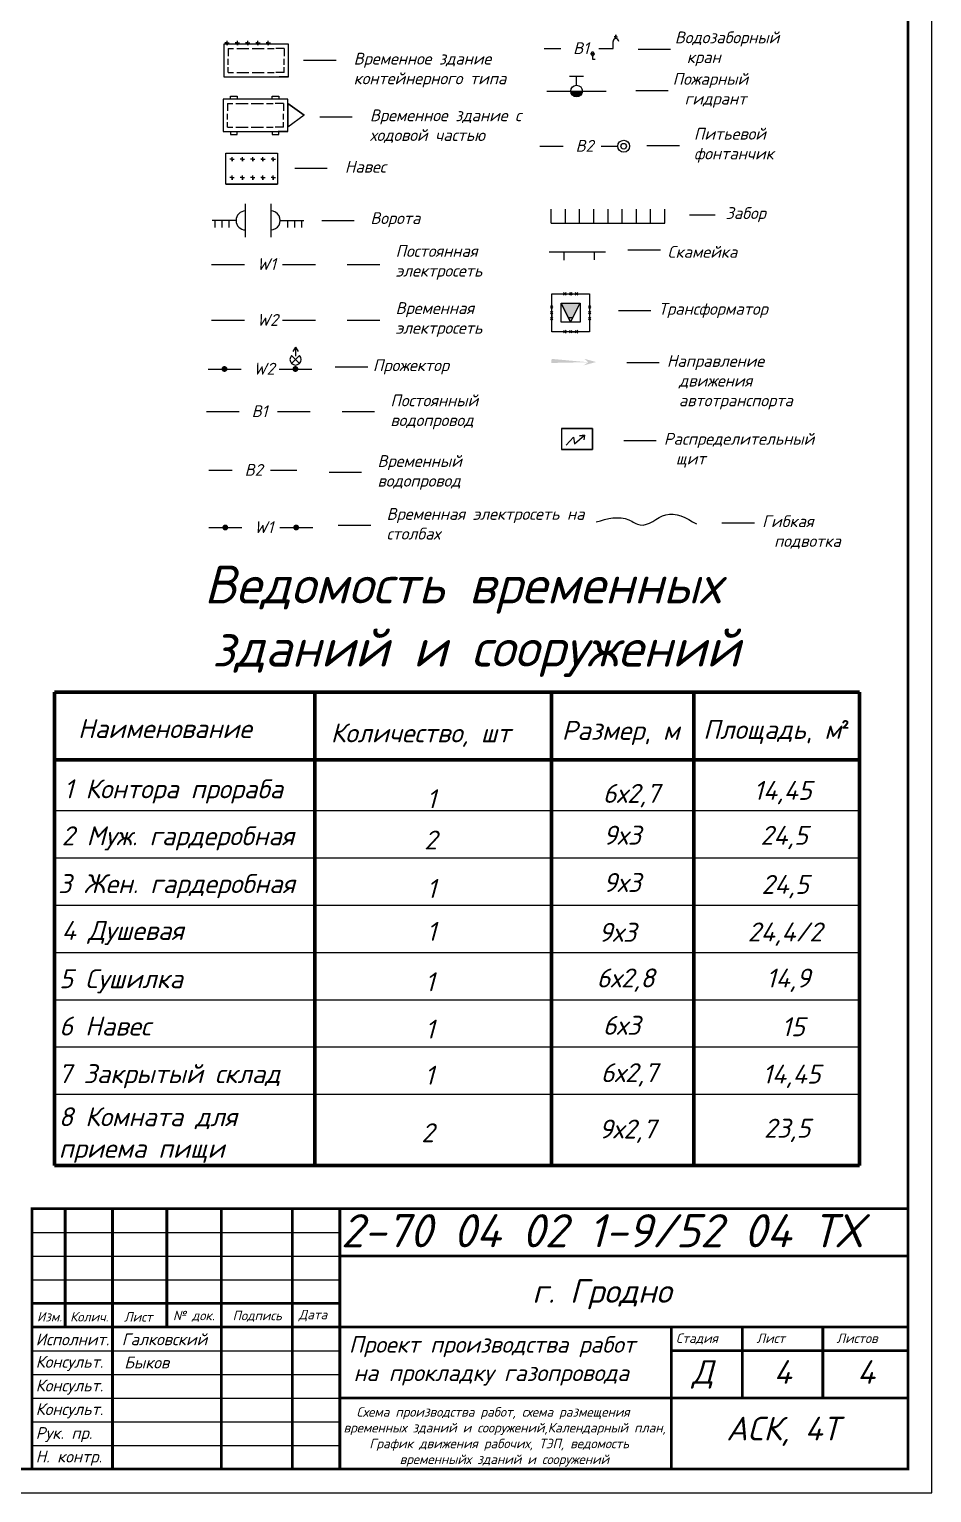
# Model space of a CAD drawing. Header units: millimetres. Extents: x 27137 to 30937, y -4667 to -569.
# Drawn here: x 28781.1 to 28971.7, y -1162.7 to -853.6 of the extents above; entities that cross this region are included whole.
import ezdxf

# ---------------------------------------------------------------- set-up
doc = ezdxf.new("R2010")
doc.units = ezdxf.units.MM
doc.header["$LTSCALE"] = 0.4
doc.linetypes.add('ACAD_ISO02W100', pattern=[15, 12, -3])
doc.layers.add('Слой1', color=3, linetype='Continuous')
doc.styles.add('is', font='isocpeui.ttf', dxfattribs={"height": 3.5})
doc.styles.add('Isocpeur', font='isocpeui.ttf', dxfattribs={"height": 2.5})
doc.styles.get("Standard").update_dxf_attribs({"font": 'isocpeui.ttf', "height": 2.5})
doc.styles.add('группа', font='isocpeui.ttf')

msp = doc.modelspace()

# ---------------------------------------------------------------- hatches: boundary and pattern name
at = {"lineweight": 15}
msp.add_hatch(color=256, dxfattribs=at).paths.add_polyline_path([(28895.459, -866.6189), (28896.6961, -866.6189), (28897.9333, -866.6189, -1)])
h = msp.add_hatch(dxfattribs=at)
h.set_pattern_fill('ANGLE', color=256)
h.set_pattern_definition([(0, (25156.342, -2395.249), (0, 6.985), [5.08, -1.905]), (90, (25156.342, -2395.249), (-6.985, 4e-16), [5.08, -1.905])])
h.paths.add_polyline_path([(28895.454, -911.4394), (28893.454, -911.4394), (28895.454, -915.4394), (28895.454, -913.4394)])
h.paths.add_polyline_path([(28897.454, -911.4394), (28895.454, -911.4394), (28895.454, -913.4394), (28895.454, -915.4394)])
h = msp.add_hatch(color=256, dxfattribs=at)
h.dxf.hatch_style = 1
h.paths.add_polyline_path([(28895.454, -911.4394), (28893.454, -911.4394), (28895.454, -915.4394), (28895.454, -913.4394)])
h.paths.add_polyline_path([(28897.454, -911.4394), (28895.454, -911.4394), (28895.454, -913.4394), (28895.454, -915.4394)])
h = msp.add_hatch(color=256, dxfattribs=at)
h.dxf.hatch_style = 1
h.paths.add_polyline_path([(28891.4273, -923.181), (28891.3581, -924.0452), (28897.793, -923.9073, -1.41943739), (28897.7988, -923.8902, -0.70450448), (28897.793, -923.9073), (28899.1595, -923.8947)])
h.paths.add_polyline_path([(28893.6426, -923.9107, -1), (28893.6307, -923.9257, -1)], flags=16)
h.paths.add_polyline_path([(28894.4691, -923.7709, -1), (28894.4573, -923.786, -1)], flags=16)
h.paths.add_polyline_path([(28896.0347, -923.8254, -1), (28896.0228, -923.8404, -1)], flags=16)
h.paths.add_polyline_path([(28898.3487, -923.1651), (28899.1765, -923.9015), (28898.1271, -924.5731), (28900.8372, -923.8467)])
h.paths.add_polyline_path([(28899.5037, -924.1164, -1), (28899.5156, -924.1013, -1)], flags=16)
h.paths.add_polyline_path([(28898.6844, -923.4167, -1), (28898.6962, -923.4018, -1)], flags=16)
h = msp.add_hatch(color=256, dxfattribs=at)
h.dxf.hatch_style = 1
h.paths.add_polyline_path([(28821.7234, -925.3172), (28822.3484, -925.3172), (28822.9734, -925.3172, -1)])
h.paths.add_polyline_path([(28822.3484, -924.6922, -0.41421356), (28822.9734, -925.3172), (28822.3484, -925.3172)])
h = msp.add_hatch(color=256, dxfattribs=at)
h.dxf.hatch_style = 1
h.paths.add_polyline_path([(28822.3484, -924.6922), (28822.3484, -925.3172), (28821.7234, -925.3172, -0.41421356)])
h = msp.add_hatch(color=256, dxfattribs=at)
h.dxf.hatch_style = 1
h.paths.add_polyline_path([(28836.7028, -925.3172), (28837.3278, -925.3172), (28837.9528, -925.3172, -1)])
h.paths.add_polyline_path([(28837.3278, -924.6922, -0.41421356), (28837.9528, -925.3172), (28837.3278, -925.3172)])
h = msp.add_hatch(color=256, dxfattribs=at)
h.dxf.hatch_style = 1
h.paths.add_polyline_path([(28837.3278, -924.6922), (28837.3278, -925.3172), (28836.7028, -925.3172, -0.41421356)])
h = msp.add_hatch(color=256, dxfattribs=at)
h.dxf.hatch_style = 1
h.paths.add_polyline_path([(28821.8969, -958.7966), (28822.5219, -958.7966), (28823.1469, -958.7966, -1)])
h.paths.add_polyline_path([(28822.5219, -958.1716, -0.41421356), (28823.1469, -958.7966), (28822.5219, -958.7966)])
h = msp.add_hatch(color=256, dxfattribs=at)
h.dxf.hatch_style = 1
h.paths.add_polyline_path([(28822.5219, -958.1716), (28822.5219, -958.7966), (28821.8969, -958.7966, -0.41421356)])
h = msp.add_hatch(color=256, dxfattribs=at)
h.dxf.hatch_style = 1
h.paths.add_polyline_path([(28836.8763, -958.7966), (28837.5013, -958.7966), (28838.1263, -958.7966, -1)])
h.paths.add_polyline_path([(28837.5013, -958.1716, -0.41421356), (28838.1263, -958.7966), (28837.5013, -958.7966)])
h = msp.add_hatch(color=256, dxfattribs=at)
h.dxf.hatch_style = 1
h.paths.add_polyline_path([(28837.5013, -958.1716), (28837.5013, -958.7966), (28836.8763, -958.7966, -0.41421356)])

# ---------------------------------------------------------------- linework, layer by layer
for p, q in [((28822.8893, -856.4538), (28822.8893, -856.0177)), ((28825.0698, -856.4538), (28825.0698, -856.0177)), ((28827.2503, -856.4538), (28827.2503, -856.0177)), ((28829.4308, -856.4538), (28829.4308, -856.0177)), ((28831.6114, -856.4538), (28831.6114, -856.0177)), ((28835.8895, -856.7376), (28822.2202, -856.7376)), ((28822.2202, -856.7376), (28822.2202, -863.5723)), ((28822.8893, -856.4538), (28822.4531, -856.4538)), ((28822.8893, -856.4538), (28822.6874, -856.4538)), ((28822.8893, -856.4538), (28822.8893, -856.4538)), ((28822.8893, -856.4538), (28822.8893, -856.8899)), ((28822.8893, -856.8899), (28822.8893, -856.4538)), ((28822.8893, -856.4538), (28823.3254, -856.4538)), ((28825.0698, -856.4538), (28824.6337, -856.4538)), ((28825.0698, -856.4538), (28825.0698, -856.3185)), ((28825.0698, -856.4538), (28825.0698, -856.4538)), ((28825.0698, -856.4538), (28825.0698, -856.8899)), ((28825.0698, -856.8899), (28825.0698, -856.4538)), ((28825.0698, -856.4538), (28825.5059, -856.4538)), ((28827.2503, -856.4538), (28826.8142, -856.4538)), ((28827.2503, -856.4538), (28827.0485, -856.4538)), ((28827.2503, -856.4538), (28827.2503, -856.8899)), ((28827.2503, -856.8899), (28827.2503, -856.4538)), ((28827.2503, -856.4538), (28827.6864, -856.4538)), ((28829.4308, -856.4538), (28828.9947, -856.4538)), ((28829.4308, -856.4538), (28829.4308, -856.3185)), ((28829.4308, -856.4538), (28829.4308, -856.8899)), ((28829.4308, -856.8899), (28829.4308, -856.4538)), ((28829.4308, -856.4538), (28829.867, -856.4538)), ((28831.6114, -856.4538), (28831.1753, -856.4538)), ((28831.6114, -856.4538), (28831.6114, -856.8899)), ((28831.6114, -856.8899), (28831.6114, -856.4538)), ((28831.6114, -856.4538), (28832.0475, -856.4538)), ((28835.8895, -863.5723), (28835.8895, -856.7376)), ((28889.8899, -857.6395), (28893.3612, -857.6395)), ((28901.3978, -857.6395), (28904.3978, -857.6395)), ((28904.3174, -857.6395), (28904.3174, -857.6395)), ((28904.3978, -857.6395), (28904.3978, -857.6395)), ((28909.6883, -857.7439), (28916.5398, -857.7439)), ((28839.0538, -860.0856), (28845.9053, -860.0856)), ((28822.2202, -863.5723), (28835.8895, -863.5723)), ((28835.8895, -863.5723), (28833.8707, -863.5723)), ((28896.7017, -863.5499), (28895.244, -863.5499)), ((28896.7017, -865.3811), (28896.7017, -863.5499)), ((28898.1595, -863.5499), (28896.7017, -863.5499)), ((28835.7162, -868.3149), (28822.0469, -868.3149)), ((28822.0469, -868.3149), (28822.0469, -875.1496)), ((28835.7162, -875.1496), (28835.7162, -868.3149)), ((28890.4167, -866.6189), (28902.9755, -866.6189)), ((28909.2267, -866.5044), (28916.0782, -866.5044)), ((28842.4882, -872.0594), (28849.3398, -872.0594)), ((28822.0469, -875.1496), (28835.7162, -875.1496)), ((28835.7162, -875.1496), (28833.6975, -875.1496)), ((28822.6371, -886.2427), (28822.6371, -879.7011)), ((28822.6371, -879.7011), (28833.5397, -879.7011)), ((28822.6371, -879.7011), (28825.9555, -879.7011)), ((28823.9454, -881.0094), (28823.9454, -880.5733)), ((28826.1259, -881.0094), (28826.1259, -880.5733)), ((28826.1259, -881.0094), (28826.1259, -880.8741)), ((28828.3065, -881.0094), (28828.3065, -880.5733)), ((28830.487, -881.0094), (28830.487, -880.5733)), ((28830.487, -881.0094), (28830.487, -880.8741)), ((28832.6675, -881.0094), (28832.6675, -880.5733)), ((28833.5397, -879.7011), (28833.5397, -886.2427)), ((28888.9461, -878.2593), (28893.8791, -878.2593)), ((28901.9157, -878.2593), (28905.3871, -878.2593)), ((28911.5626, -878.1081), (28918.4141, -878.1081)), ((28823.9454, -881.0094), (28823.5093, -881.0094)), ((28823.9454, -881.0094), (28823.7436, -881.0094)), ((28823.9454, -881.0094), (28823.9454, -881.0094)), ((28823.9454, -881.0094), (28823.9454, -881.4455)), ((28823.9454, -881.4455), (28823.9454, -881.0094)), ((28823.9454, -881.0094), (28824.3815, -881.0094)), ((28826.1259, -881.0094), (28825.6898, -881.0094)), ((28826.1259, -881.0094), (28826.1259, -881.0094)), ((28826.1259, -881.0094), (28826.1259, -881.4455)), ((28826.1259, -881.4455), (28826.1259, -881.0094)), ((28826.1259, -881.0094), (28826.562, -881.0094)), ((28828.3065, -881.0094), (28827.8704, -881.0094)), ((28828.3065, -881.0094), (28828.1046, -881.0094)), ((28828.3065, -881.0094), (28828.3065, -881.4455)), ((28828.3065, -881.4455), (28828.3065, -881.0094)), ((28828.3065, -881.0094), (28828.7426, -881.0094)), ((28830.487, -881.0094), (28830.0509, -881.0094)), ((28830.0818, -881.0094), (28830.5179, -881.0094)), ((28830.0818, -881.0094), (28830.5179, -881.0094)), ((28830.0818, -881.0094), (28830.5179, -881.0094)), ((28830.487, -881.0094), (28830.487, -881.4455)), ((28830.487, -881.4455), (28830.487, -881.0094)), ((28830.487, -881.0094), (28830.9231, -881.0094)), ((28832.6675, -881.0094), (28832.2314, -881.0094)), ((28832.6675, -881.0094), (28832.4657, -881.0094)), ((28832.6675, -881.0094), (28832.6675, -881.4455)), ((28832.6675, -881.4455), (28832.6675, -881.0094)), ((28832.6675, -881.0094), (28833.1036, -881.0094)), ((28837.202, -882.9151), (28844.0535, -882.9151)), ((28823.9454, -884.9042), (28823.5093, -884.9042)), ((28823.9454, -884.9042), (28823.7436, -884.9042)), ((28823.9454, -884.9042), (28823.9454, -884.4681)), ((28823.9454, -884.9042), (28823.9454, -884.9042)), ((28823.9454, -884.9042), (28823.9454, -885.3403)), ((28823.9454, -885.3403), (28823.9454, -884.9042)), ((28823.9454, -884.9042), (28824.3815, -884.9042)), ((28826.1259, -884.9042), (28825.6898, -884.9042)), ((28826.1259, -884.9042), (28826.1259, -884.4681)), ((28826.1259, -884.9042), (28826.1259, -884.7689)), ((28826.1259, -884.9042), (28826.1259, -884.9042)), ((28826.1259, -884.9042), (28826.1259, -885.3403)), ((28826.1259, -885.3403), (28826.1259, -884.9042)), ((28826.1259, -884.9042), (28826.562, -884.9042)), ((28828.3065, -884.9042), (28827.8704, -884.9042)), ((28828.3065, -884.9042), (28828.1046, -884.9042)), ((28828.3065, -884.9042), (28828.3065, -884.4681)), ((28828.3065, -884.9042), (28828.3065, -885.3403)), ((28828.3065, -885.3403), (28828.3065, -884.9042)), ((28828.3065, -884.9042), (28828.7426, -884.9042)), ((28830.487, -884.9042), (28830.0509, -884.9042)), ((28830.0818, -884.9042), (28830.5179, -884.9042)), ((28830.0818, -884.9042), (28830.5179, -884.9042)), ((28830.0818, -884.9042), (28830.5179, -884.9042)), ((28830.487, -884.9042), (28830.487, -884.4681)), ((28830.487, -884.9042), (28830.487, -884.7689)), ((28830.487, -884.9042), (28830.487, -885.3403)), ((28830.487, -885.3403), (28830.487, -884.9042)), ((28830.487, -884.9042), (28830.9231, -884.9042)), ((28832.6675, -884.9042), (28832.2314, -884.9042)), ((28832.6675, -884.9042), (28832.4657, -884.9042)), ((28832.6675, -884.9042), (28832.6675, -884.4681)), ((28832.6675, -884.9042), (28832.6675, -885.3403)), ((28832.6675, -885.3403), (28832.6675, -884.9042)), ((28832.6675, -884.9042), (28833.1036, -884.9042)), ((28826.7878, -897.445), (28826.7878, -890.445)), ((28832.1347, -890.445), (28832.1347, -897.445)), ((28891.3464, -894.5232), (28891.3464, -891.5232)), ((28894.3464, -894.5232), (28894.3464, -891.5232)), ((28897.3464, -894.5232), (28897.3464, -891.5232)), ((28900.3464, -894.5232), (28900.3464, -891.5232)), ((28903.3464, -894.5232), (28903.3464, -891.5232)), ((28906.3464, -894.5232), (28906.3464, -891.5232)), ((28909.3464, -894.5232), (28909.3464, -891.5232)), ((28912.3464, -894.5232), (28912.3464, -891.5232)), ((28915.3464, -894.5232), (28915.3464, -891.5232)), ((28920.54, -892.7526), (28925.9654, -892.7526)), ((28824.7878, -893.9451), (28819.7878, -893.9451)), ((28821.7878, -893.9451), (28820.2878, -893.9451)), ((28820.2878, -893.9451), (28820.2878, -895.4451)), ((28823.2878, -893.9451), (28821.7878, -893.9451)), ((28821.7878, -893.9451), (28821.7878, -895.4451)), ((28824.7878, -893.9451), (28823.2878, -893.9451)), ((28824.7878, -893.9451), (28823.2878, -893.9451)), ((28823.2878, -893.9451), (28823.2878, -895.4451)), ((28834.1347, -893.945), (28839.1347, -893.945)), ((28834.1347, -893.945), (28835.6347, -893.945)), ((28835.6347, -893.945), (28835.6347, -895.445)), ((28835.6347, -893.945), (28837.1347, -893.945)), ((28835.6347, -895.445), (28835.6347, -895.445)), ((28837.1347, -893.945), (28837.1347, -895.445)), ((28837.1347, -893.945), (28838.6347, -893.945)), ((28838.6347, -893.945), (28838.6347, -895.445)), ((28842.9119, -893.945), (28849.7634, -893.945)), ((28891.3464, -894.5232), (28915.3464, -894.5232)), ((28834.0262, -901.9978), (28834.0262, -901.9978)), ((28902.7776, -900.6457), (28890.9463, -900.6457)), ((28893.9911, -900.6892), (28893.9911, -902.2977)), ((28900.4287, -900.6892), (28900.4287, -902.2806)), ((28907.5442, -900.1433), (28914.3957, -900.1433)), ((28819.638, -903.2341), (28826.5808, -903.2341)), ((28834.6174, -903.2341), (28841.5601, -903.2341)), ((28837.6174, -903.2341), (28837.6174, -903.2341)), ((28848.2843, -903.2341), (28855.1358, -903.2341)), ((28891.454, -909.4394), (28899.454, -909.4394)), ((28891.454, -917.4394), (28891.454, -909.4394)), ((28893.454, -915.4394), (28893.454, -911.4394)), ((28893.454, -911.4394), (28895.454, -911.4394)), ((28895.454, -915.4394), (28893.454, -911.4394)), ((28893.454, -911.4394), (28895.454, -915.4394)), ((28893.9761, -909.1894), (28894.4761, -909.6894)), ((28894.4761, -909.1894), (28893.9761, -909.6894)), ((28895.204, -909.1894), (28895.704, -909.6894)), ((28895.704, -909.1894), (28895.204, -909.6894)), ((28895.454, -911.4394), (28897.454, -911.4394)), ((28895.454, -915.4394), (28897.454, -911.4394)), ((28896.434, -909.1894), (28896.934, -909.6894)), ((28896.934, -909.1894), (28896.434, -909.6894)), ((28897.454, -911.4394), (28897.454, -915.4394)), ((28899.454, -909.4394), (28899.454, -917.4394)), ((28834.0262, -913.7977), (28834.0262, -913.7977)), ((28891.204, -911.9594), (28891.704, -912.4594)), ((28891.704, -911.9594), (28891.204, -912.4594)), ((28891.204, -912.4594), (28891.204, -912.4594)), ((28891.204, -913.1894), (28891.704, -913.6894)), ((28891.704, -913.1894), (28891.204, -913.6894)), ((28891.204, -913.6894), (28891.204, -913.6894)), ((28891.204, -914.4194), (28891.704, -914.9194)), ((28891.704, -914.4194), (28891.204, -914.9194)), ((28891.204, -914.9194), (28891.204, -914.9194)), ((28891.454, -913.4394), (28891.454, -912.2094)), ((28891.454, -913.4394), (28891.454, -914.6694)), ((28891.454, -914.6694), (28891.454, -914.6694)), ((28899.204, -911.9594), (28899.704, -912.4594)), ((28899.704, -911.9594), (28899.204, -912.4594)), ((28899.204, -912.4594), (28899.204, -912.4594)), ((28899.204, -913.1894), (28899.704, -913.6894)), ((28899.704, -913.1894), (28899.204, -913.6894)), ((28899.204, -913.6894), (28899.204, -913.6894)), ((28899.204, -914.4194), (28899.704, -914.9194)), ((28899.704, -914.4194), (28899.204, -914.9194)), ((28899.204, -914.9194), (28899.204, -914.9194)), ((28905.5407, -912.964), (28912.3922, -912.964)), ((28819.638, -915.034), (28826.5808, -915.034)), ((28834.6174, -915.034), (28841.5601, -915.034)), ((28837.6174, -915.034), (28837.6174, -915.034)), ((28848.2843, -915.034), (28855.1358, -915.034)), ((28899.454, -917.4394), (28891.454, -917.4394)), ((28895.454, -915.4394), (28893.454, -915.4394)), ((28893.9761, -917.1894), (28894.4761, -917.6894)), ((28894.4761, -917.1894), (28893.9761, -917.6894)), ((28895.204, -917.1894), (28895.704, -917.6894)), ((28895.704, -917.1894), (28895.204, -917.6894)), ((28897.454, -915.4394), (28895.454, -915.4394)), ((28895.454, -917.4394), (28896.684, -917.4394)), ((28896.434, -917.1894), (28896.934, -917.6894)), ((28896.934, -917.1894), (28896.434, -917.6894)), ((28907.2937, -923.9695), (28914.1453, -923.9695)), ((28818.9021, -925.3329), (28825.8449, -925.3329)), ((28833.8815, -925.3329), (28840.8243, -925.3329)), ((28845.7604, -924.8818), (28852.612, -924.8818)), ((28818.5405, -934.3048), (28825.4832, -934.3048)), ((28833.5198, -934.3048), (28840.4626, -934.3048)), ((28836.4394, -934.3048), (28836.4394, -934.3048)), ((28836.5198, -934.3048), (28836.5198, -934.3048)), ((28847.1868, -934.3048), (28854.0383, -934.3048)), ((28906.6531, -940.4232), (28913.5047, -940.4232)), ((28819.0681, -946.7139), (28824.0011, -946.7139)), ((28832.0377, -946.7139), (28837.6181, -946.7139)), ((28833.7178, -946.7139), (28833.7178, -946.7139)), ((28833.7982, -946.7139), (28833.7982, -946.7139)), ((28844.4651, -947.1255), (28851.3167, -947.1255)), ((28927.4104, -957.8277), (28934.2619, -957.8277)), ((28819.0756, -958.8122), (28826.0184, -958.8122)), ((28834.055, -958.8122), (28840.9977, -958.8122)), ((28846.3832, -958.3003), (28853.2347, -958.3003)), ((28841.4342, -993.5592), (28796.4342, -993.5592)), ((28891.4342, -993.5592), (28841.4342, -993.5592)), ((28921.4342, -993.5592), (28891.4342, -993.5592)), ((28956.4342, -993.5592), (28921.4342, -993.5592)), ((28956.4342, -993.5592), (28956.4342, -1068.5592)), ((28956.4342, -993.5592), (28956.4342, -1003.5592)), ((28841.4342, -1003.5592), (28841.4342, -1007.8727)), ((28956.4342, -1003.5592), (28956.4342, -1008.5592)), ((28786.4342, -1018.5592), (28796.4342, -1018.5592)), ((28796.4342, -1018.5592), (28956.4342, -1018.5592)), ((28786.4342, -1028.5592), (28956.4342, -1028.5592)), ((28786.4342, -1038.5592), (28956.4342, -1038.5592)), ((28786.4342, -1048.5592), (28956.4342, -1048.5592)), ((28786.4342, -1058.5592), (28956.4342, -1058.5592)), ((28956.4342, -1058.5592), (28956.4342, -1068.5592)), ((28956.4342, -1068.5592), (28786.4342, -1068.5592)), ((28956.4342, -1068.5592), (28956.4342, -1093.5349)), ((28956.4342, -1078.5592), (28786.4342, -1078.5592)), ((28781.6969, -1102.6747), (28846.6969, -1102.6747)), ((28781.6969, -1102.6747), (28781.6969, -1157.6747)), ((28781.6969, -1102.6747), (28846.6969, -1102.6747)), ((28781.6969, -1102.6747), (28781.6969, -1157.6747)), ((28788.6969, -1127.6747), (28788.6969, -1102.6747)), ((28788.6969, -1127.6747), (28788.6969, -1102.6747)), ((28798.6969, -1157.6747), (28798.6969, -1102.6747)), ((28798.6969, -1157.6747), (28798.6969, -1102.6747)), ((28810.1969, -1102.6747), (28810.1969, -1127.6747)), ((28810.1969, -1127.6747), (28810.1969, -1102.6747)), ((28810.1969, -1127.6747), (28810.1969, -1102.6747)), ((28821.6969, -1157.6747), (28821.6969, -1102.6747)), ((28821.6969, -1157.6747), (28821.6969, -1102.6747)), ((28836.6969, -1157.6747), (28836.6969, -1102.6747)), ((28836.6969, -1157.6747), (28836.6969, -1102.6747)), ((28846.6969, -1102.6747), (28846.6969, -1157.6747)), ((28846.6969, -1102.6747), (28846.6969, -1157.6747)), ((28846.7172, -1102.6822), (28966.6969, -1102.6747)), ((28846.7172, -1102.6822), (28966.6969, -1102.6747)), ((28846.7182, -1112.6747), (28966.6978, -1112.6672)), ((28846.6969, -1127.6747), (28966.6969, -1127.6747)), ((28916.6969, -1157.6747), (28916.6969, -1127.6747)), ((28948.6969, -1142.6758), (28948.6969, -1127.6747)), ((28966.6969, -1132.6747), (28916.6969, -1132.6747)), ((28846.7197, -1142.6822), (28966.6994, -1142.6747))]:
    msp.add_line(p, q, dxfattribs=at)
at = {"lineweight": 15, "ltscale": 0.01}
for p, q in [((28904.3978, -857.6395), (28904.3978, -856.1472)), ((28905.0033, -855.1339), (28904.6251, -855.1339)), ((28904.6251, -855.1339), (28905.0033, -855.1339)), ((28905.0033, -855.5418), (28905.0033, -854.7261)), ((28905.0033, -854.7261), (28905.0033, -855.1339)), ((28905.0033, -855.1339), (28905.3762, -855.1339)), ((28823.1314, -857.6489), (28824.271, -857.6489)), ((28823.1314, -857.6489), (28823.1314, -859.2347)), ((28824.9513, -857.6489), (28826.3621, -857.6489)), ((28826.3621, -857.6489), (28827.5017, -857.6489)), ((28828.182, -857.6489), (28829.5928, -857.6489)), ((28829.5928, -857.6489), (28830.7324, -857.6489)), ((28831.4127, -857.6489), (28832.8235, -857.6489)), ((28834.9782, -857.6489), (28834.9782, -859.2347)), ((28899.7147, -858.7712), (28900.1486, -858.2295)), ((28900.4469, -858.7712), (28899.7147, -858.7712)), ((28899.7147, -858.7712), (28900.0944, -859.2587)), ((28900.0944, -859.2587), (28900.4469, -858.7712)), ((28900.4469, -858.7712), (28900.0944, -859.2587)), ((28900.0944, -859.2587), (28900.0944, -859.8546)), ((28900.1486, -858.2295), (28900.4469, -858.7712)), ((28823.1314, -861.0716), (28823.1314, -859.8386)), ((28823.1314, -862.661), (28823.1314, -861.6)), ((28834.9782, -861.0716), (28834.9782, -859.8386)), ((28834.9782, -862.661), (28834.9782, -861.6)), ((28900.0944, -859.8546), (28900.6368, -859.8546)), ((28823.1314, -862.661), (28824.271, -862.661)), ((28824.9513, -862.661), (28826.3621, -862.661)), ((28826.3621, -862.661), (28827.5017, -862.661)), ((28828.182, -862.661), (28829.5928, -862.661)), ((28829.5928, -862.661), (28830.7324, -862.661)), ((28831.4127, -862.661), (28832.8235, -862.661)), ((28823.6209, -868.3149), (28823.6209, -867.6923)), ((28823.6209, -867.6923), (28825.0477, -867.6923)), ((28825.0477, -867.6923), (28825.0477, -868.3149)), ((28832.4265, -868.3149), (28832.4265, -867.6923)), ((28832.4265, -867.6923), (28833.8533, -867.6923)), ((28833.8533, -867.6923), (28833.8533, -868.3149)), ((28822.9582, -869.2262), (28824.0978, -869.2262)), ((28822.9582, -869.2262), (28822.9582, -870.812)), ((28822.9582, -872.6489), (28822.9582, -871.4159)), ((28824.778, -869.2262), (28826.1889, -869.2262)), ((28826.1889, -869.2262), (28827.3285, -869.2262)), ((28828.0087, -869.2262), (28829.4196, -869.2262)), ((28829.4196, -869.2262), (28830.5592, -869.2262)), ((28831.2394, -869.2262), (28832.6503, -869.2262)), ((28834.8049, -869.2262), (28834.8049, -870.812)), ((28834.8049, -872.6489), (28834.8049, -871.4159)), ((28835.7162, -869.2262), (28835.7162, -874.2383)), ((28839.153, -871.7323), (28835.7162, -869.2262)), ((28835.7162, -869.2262), (28839.153, -871.7323)), ((28822.9582, -874.2383), (28822.9582, -873.1773)), ((28822.9582, -874.2383), (28824.0978, -874.2383)), ((28824.778, -874.2383), (28826.1889, -874.2383)), ((28826.1889, -874.2383), (28827.3285, -874.2383)), ((28828.0087, -874.2383), (28829.4196, -874.2383)), ((28829.4196, -874.2383), (28830.5592, -874.2383)), ((28831.2394, -874.2383), (28832.6503, -874.2383)), ((28834.8049, -874.2383), (28834.8049, -873.1773)), ((28835.7162, -874.2383), (28835.7162, -871.7323)), ((28839.153, -871.7323), (28835.7162, -874.2383)), ((28823.6209, -875.1496), (28823.6209, -875.7722)), ((28823.6209, -875.7722), (28825.0477, -875.7722)), ((28825.0477, -875.7722), (28825.0477, -875.1496)), ((28832.4265, -875.1496), (28832.4265, -875.7722)), ((28832.4265, -875.7722), (28833.8533, -875.7722)), ((28833.8533, -875.7722), (28833.8533, -875.1496)), ((28900.0756, -937.9142), (28893.5464, -937.9142)), ((28893.5464, -937.9142), (28900.0756, -937.9142)), ((28893.5464, -937.9142), (28893.5464, -942.2997)), ((28896.2655, -941.1278), (28898.3954, -939.272)), ((28898.3954, -939.272), (28897.3531, -939.4531)), ((28897.3531, -939.4531), (28898.3954, -939.272)), ((28898.3954, -939.272), (28898.2594, -940.2678)), ((28900.0756, -940.1069), (28900.0756, -937.9142)), ((28900.0756, -937.9142), (28900.0756, -940.1069)), ((28900.0756, -940.1069), (28900.0756, -938.7289)), ((28900.0756, -942.2997), (28893.5464, -942.2997)), ((28893.5464, -942.2997), (28900.0756, -942.2997)), ((28894.4981, -941.3994), (28896.0842, -939.7247)), ((28896.0842, -939.7247), (28896.2655, -941.1278)), ((28900.0756, -940.1069), (28900.0756, -942.2997)), ((28900.0756, -942.2997), (28900.0756, -940.1069)), ((28900.0756, -940.1069), (28900.0756, -941.485))]:
    msp.add_line(p, q, dxfattribs=at)
at = {"linetype": 'ACAD_ISO02W100', "lineweight": 15}
for p, q in [((28834.9782, -857.6489), (28833.2303, -857.6489)), ((28835.8895, -856.7376), (28834.9782, -856.7376)), ((28834.9782, -862.661), (28833.2303, -862.661)), ((28835.7162, -868.3149), (28834.8049, -868.3149)), ((28834.8049, -869.2262), (28833.0571, -869.2262)), ((28834.8049, -874.2383), (28833.0571, -874.2383))]:
    msp.add_line(p, q, dxfattribs=at)
at = {"ltscale": 0.5}
msp.add_line((28822.6371, -886.2427), (28833.5397, -886.2427), dxfattribs=at)
at = {"lineweight": 53, "ltscale": 0.5}
for p, q in [((28796.4342, -993.5592), (28786.4342, -993.5592)), ((28786.4342, -993.5592), (28786.4342, -1035.7403)), ((28956.4342, -993.5592), (28796.4342, -993.5592)), ((28841.4342, -993.5592), (28841.4342, -1007.8727)), ((28891.4342, -993.5592), (28891.4342, -1007.8727)), ((28921.4342, -993.5592), (28921.4342, -1007.8727)), ((28956.4342, -1008.5592), (28956.4342, -993.5592)), ((28956.4342, -1003.5592), (28956.4342, -1093.5349)), ((28786.4342, -1007.8727), (28956.4342, -1007.8727)), ((28786.4342, -1008.5592), (28786.4342, -1018.5592)), ((28841.4342, -1007.8727), (28841.4342, -1068.5592)), ((28841.4342, -1007.8727), (28841.4342, -1093.5349)), ((28891.4342, -1007.8727), (28891.4342, -1068.5592)), ((28921.4342, -1007.8727), (28921.4342, -1068.5592)), ((28786.4342, -1018.5592), (28786.4342, -1028.5592)), ((28891.4342, -1018.5592), (28891.4342, -1093.5349)), ((28921.4342, -1018.5592), (28921.4342, -1093.5349)), ((28786.4342, -1028.5592), (28786.4342, -1038.5592)), ((28786.4342, -1038.5592), (28786.4342, -1048.5592)), ((28786.4342, -1048.5592), (28786.4342, -1058.5592)), ((28786.4342, -1068.5592), (28786.4342, -1058.5592)), ((28786.4342, -1093.5349), (28786.4342, -1068.5592)), ((28956.4342, -1093.5349), (28786.4342, -1093.5349))]:
    msp.add_line(p, q, dxfattribs=at)
at = {"color": 3, "lineweight": 15}
msp.add_line((28878.4772, -1102.6802), (28878.4772, -1102.6747), dxfattribs=at)
at = {"color": 7, "lineweight": 15}
for p, q in [((28781.6969, -1107.6747), (28846.6969, -1107.6747)), ((28781.6969, -1112.6747), (28846.6969, -1112.6747)), ((28781.6969, -1117.6747), (28846.6969, -1117.6747)), ((28781.6969, -1122.6747), (28846.6969, -1122.6747)), ((28781.6969, -1127.6747), (28846.6969, -1127.6747)), ((28931.6969, -1137.6769), (28931.6969, -1127.6774)), ((28781.6969, -1132.6747), (28846.6969, -1132.6747)), ((28781.6969, -1137.6747), (28846.6969, -1137.6747)), ((28781.6969, -1142.6747), (28846.6969, -1142.6747)), ((28781.6969, -1147.6747), (28846.6969, -1147.6747)), ((28781.6969, -1152.6747), (28846.6969, -1152.6747))]:
    msp.add_line(p, q, dxfattribs=at)
at = {"color": 0, "lineweight": 15, "transparency": 33554687}
msp.add_line((28966.6969, -1127.6747), (28966.6969, -1132.6747), dxfattribs=at)
at = {"color": 7, "lineweight": 15}
msp.add_lwpolyline([(28130.6969, -1162.6747), (28971.6969, -1162.6747), (28971.6969, -568.6747), (28130.6969, -568.6747)], close=True, dxfattribs=at)
at = {"lineweight": 15, "const_width": 0.6}
msp.add_lwpolyline([(28150.6969, -1157.6747), (28966.6969, -1157.6747), (28966.6969, -573.6747), (28150.6969, -573.6747)], close=True, dxfattribs=at)
for points in [[(28150.6969, -573.6747), (28966.6969, -573.6747), (28966.6969, -1157.6747), (28150.6969, -1157.6747)], [(28781.6969, -1157.6747), (28781.6969, -1102.6747), (28966.6969, -1102.6747)], [(28788.6969, -1102.6747), (28788.6969, -1127.6747)], [(28798.6969, -1102.6747), (28798.6969, -1157.6747)], [(28810.1969, -1102.6747), (28810.1969, -1127.6747)], [(28821.6969, -1102.6747), (28821.6969, -1157.6747)], [(28836.6969, -1102.6747), (28836.6969, -1157.6747)], [(28846.7172, -1102.6822), (28846.6969, -1157.6747)], [(28846.6969, -1112.6672), (28966.6969, -1112.6672)], [(28781.6969, -1122.6747), (28846.6969, -1122.6747)], [(28781.6969, -1127.6747), (28846.6969, -1127.6747)], [(28846.708, -1127.6747), (28916.6969, -1127.6747)], [(28916.6969, -1127.6747), (28916.6969, -1157.6747)], [(28916.6969, -1127.6747), (28966.6969, -1127.6747)], [(28931.6969, -1127.6774), (28931.6984, -1142.6769)], [(28948.6969, -1127.6747), (28948.6969, -1142.6758)], [(28916.6969, -1132.6747), (28966.6969, -1132.6747)], [(28846.7197, -1142.6822), (28966.6969, -1142.6747)]]:
    msp.add_lwpolyline(points, dxfattribs=at)
at = {"lineweight": 15}
msp.add_circle((28896.6961, -866.6189), 1.2372, dxfattribs=at)
at = {"lineweight": 15, "ltscale": 0.01}
for radius in [1.2628, 0.5921]:
    msp.add_circle((28906.6499, -878.2593), radius, dxfattribs=at)
msp.add_arc((28905.0033, -856.1472), 0.6055, 0, 180, dxfattribs=at)
at = {"lineweight": 15}
for centre, start, end in [((28826.7878, -893.945), 90.001718, 270.001718), ((28832.1347, -893.945), 270.001718, 90.001718)]:
    msp.add_arc(centre, 2, start, end, dxfattribs=at)
msp.add_spline([(28900.8427, -957.6147), (28907.7514, -957.1835), (28910.1262, -958.2616), (28915.5236, -956.1053), (28922.0004, -958.046)], degree=3, dxfattribs=at)
at = {"layer": 'Слой1', "color": 0, "lineweight": 15}
for p, q in [((28837.3639, -920.6995), (28836.813, -921.648)), ((28837.3639, -920.6995), (28837.3639, -922.6147)), ((28837.3639, -920.6995), (28837.9147, -921.648)), ((28836.5299, -924.1329), (28838.1978, -922.465)), ((28836.5299, -922.465), (28838.1978, -924.1329))]:
    msp.add_line(p, q, dxfattribs=at)
msp.add_arc((28837.3639, -923.299), 1.1793, 135, 45, dxfattribs=at)

# ---------------------------------------------------------------- texts
at = {"lineweight": 15}
for s, height, style, p in [('2-70 04 02 1-9/52 04 ТХ', 7, 'группа', (28846.9572, -1110.8272)), ('Галковский', 2.5, 'is', (28800.6675, -1131.5194))]:
    msp.add_text(s, height=height, dxfattribs=dict(at, style=style)).set_placement(p)
at = {"style": 'is'}
for s, height, p in [('г. Гродно', 5, (28887.3421, -1122.5652)), ('Быков', 2.5, (28801.1841, -1136.418))]:
    msp.add_text(s, height=height, dxfattribs=at).set_placement(p)
at = {"lineweight": 15}
for s, height, p in [('Изм.', 2, (28782.7534, -1126.5098)), ('Колич.', 2, (28789.7534, -1126.5098)), ('Лист', 2, (28801.1387, -1126.5303)), ('№ док.', 2, (28811.4801, -1126.2424)), ('Подпись', 2, (28824.0678, -1126.2424)), ('Дата', 2, (28838.0235, -1126.0421)), ('Стадия', 2, (28917.6987, -1131.0421)), ('Лист', 2, (28934.7014, -1131.0421)), ('Листов', 2, (28951.5949, -1131.0421)), ('Д', 5, (28921.0681, -1139.6729)), ('4', 5, (28938.3398, -1139.6719)), ('4', 5, (28955.9534, -1139.6708)), ('АСК, 4Т ', 5, (28928.3059, -1151.6252))]:
    msp.add_text(s, height=height, dxfattribs=at).set_placement(p)
for s, p in [('Проект производства работ', (28848.6228, -1133.0953)), ('на прокладку газопровода', (28849.6239, -1139.0944))]:
    msp.add_text(s, height=3.5).set_placement(p)
at = {"lineweight": 15, "attachment_point": 1, "style": 'Isocpeur'}
for s, width, gutter_width, insert, char_height in [('\\pi-2.5235;{\\fISOCPEUR|b0|i1|c204|p34;Водозаборный кран}', 20.043497, 15, (28919.9722, -854.0302), 2.5), ('Временное здание контейнерного типа', 39.075271, 15, (28849.6331, -858.5168), 2.5), ('В1', 5.834048, 12.5, (28895.9717, -856.3085), 2.5), ('\\pi-2.5235;{\\fISOCPEUR|b0|i1|c204|p34;Пожарный гидрант}', 23.944939, 15, (28919.5105, -862.7906), 2.5), ('Временное здание с ходовой частью', 33.991613, 15, (28853.0675, -870.4906), 2.5), ('Питьевой\\Pфонтанчик', 18.473661, 12.5, (28921.4756, -874.3774), 2.5), ('В2', 5.834048, 12.5, (28896.4896, -876.9283), 2.5), ('Навес', 33.991613, 15, (28847.7813, -881.3463), 2.5), ('Ворота', 24.88639, 12.5, (28853.1623, -892.2005), 2.5), ('\\pi-2.5235;Забор', 20.043497, 15, (28930.6851, -891.1343), 2.5), ('Постоянная\\Pэлектросеть ', 44.122123, 12.5, (28858.4844, -899.1353), 2.5), ('\\pi-2.5235;Скамейка', 20.043497, 15, (28918.4343, -899.3251), 2.5), ('W1', 5.834048, 12.5, (28829.1912, -901.9031), 2.5), ('Временная\\Pэлектросеть ', 44.122123, 12.5, (28858.4844, -911.2035), 2.5), ('\\pi-2.5235;Трансформатор', 20.043497, 15, (28916.5391, -911.3567), 2.5), ('W2', 5.834048, 12.5, (28829.1912, -913.7029), 2.5), ('W2', 5.834048, 12.5, (28828.4553, -924.0018), 2.5), ('\\pi-2.5235;Прожектор', 20.043497, 15, (28856.2162, -923.2746), 2.5), ('\\pi-2.5235;{\\fISOCPEUR|b0|i1|c204|p34;Направление движения автотранспорта}', 20.043497, 15, (28918.2921, -922.3623), 2.5), ('В1', 5.834048, 12.5, (28828.0937, -932.9738), 2.5), ('Постоянный \\Pводопровод', 44.122123, 12.5, (28857.3869, -930.7005), 2.5), ('\\pi-2.5235;{\\fISOCPEUR|b0|i1|c204|p34;Распределительный щит}', 20.043497, 15, (28917.6515, -938.816), 2.5), ('В2', 5.834048, 12.5, (28826.6116, -945.3829), 2.5), ('Временный \\Pводопровод', 44.122123, 12.5, (28854.6653, -943.5035), 2.5), ('Временная электросеть на столбах', 44.122123, 12.5, (28856.5833, -954.6783), 2.5), ('W1', 5.834048, 12.5, (28828.6288, -957.4812), 2.5), ('\\pi-2.5235;{\\fISOCPEUR|b0|i1|c204|p34;Гибкая подвотка}', 20.043497, 15, (28938.4088, -956.2204), 2.5), ('1 Контора прораба', 50.48876, 12.5, (28788.4319, -1012.0001), 4), ('\\pi11.9664;6{\\fISOCPEUR|b0|i1|c204|p34;х}2,7', 22.812335, 12.5, (28890.2634, -1012.9623), 4), ('\\pi5.29859;14,45', 22.812335, 12.5, (28928.7641, -1012.3246), 4), ('\\pi10.68041;1', 22.812335, 12.5, (28854.351, -1014.096), 4), ('2 Муж. гардеробная', 57.508588, 12.5, (28787.9618, -1021.9172), 4), ('\\pi9.98647;2', 22.812335, 12.5, (28854.5361, -1022.8052), 4), ('\\pi11.7588;9{\\fISOCPEUR|b0|i1|c204|p34;х}3', 22.812335, 12.5, (28890.5738, -1021.7856), 4), ('\\pi6.1698;24,5', 22.812335, 12.5, (28929.3536, -1021.8184), 4), ('3 Жен. гардеробная', 57.508588, 12.5, (28787.239, -1032.0189), 4), ('\\pi11.7588;9{\\fISOCPEUR|b0|i1|c204|p34;х}3', 22.812335, 12.5, (28890.5738, -1031.7856), 4), ('\\pi6.1698;24,5', 22.812335, 12.5, (28929.5733, -1032.187), 4), ('\\pi10.68041;1', 22.812335, 12.5, (28854.3732, -1033.0487), 4), ('4 Душевая', 50.48876, 12.5, (28787.9618, -1041.9172), 4), ('\\pi10.68041;1', 22.812335, 12.5, (28854.382, -1042.105), 4), ('\\pi10.3088; 9{\\fISOCPEUR|b0|i1|c204|p34;х}3', 22.812335, 12.5, (28888.4802, -1042.3021), 4), ('\\pi3.05011;24,4/2', 22.812335, 12.5, (28929.7942, -1042.2238), 4), ('5 Сушилка', 50.48876, 12.5, (28787.4624, -1052.1028), 4), ('\\pi10.68041;1', 22.812335, 12.5, (28854.0381, -1052.756), 4), ('\\pi14.024;6{\\fISOCPEUR|b0|i1|c204|p34;х}2,8', 22.812335, 12.5, (28886.9193, -1051.9415), 4), ('\\pi6.94405;14,9', 22.812335, 12.5, (28929.7952, -1051.9664), 4), ('6 Навес', 50.48876, 12.5, (28787.4624, -1062.1028), 4), ('\\pi10.68041;1', 22.812335, 12.5, (28854.0381, -1062.756), 4), ('\\pi8.76507;6х3', 22.812335, 12.5, (28893.4774, -1061.9415), 4), ('\\pi9.33496;15', 22.812335, 12.5, (28930.6415, -1062.2518), 4), ('7 Закрытый склад', 50.48876, 12.5, (28787.239, -1072.1631), 4), ('\\pi10.68041;1', 22.812335, 12.5, (28853.9235, -1072.4907), 4), ('\\pi7.34935;6х2,7', 22.812335, 12.5, (28894.457, -1071.9515), 4), ('\\pi5.29859;14,45', 22.812335, 12.5, (28930.6415, -1072.2518), 4), ('8 Комната для    приема пищи', 50.48876, 12.5, (28787.3638, -1081.2584), 4), ('\\pi9.98647;2', 22.812335, 12.5, (28853.9235, -1084.6421), 4), ('\\pi11.7588;9{\\fISOCPEUR|b0|i1|c204|p34;х}2,7', 22.812335, 12.5, (28889.6477, -1083.8553), 4), ('\\pi6.37586;23,5', 22.812335, 12.5, (28929.8859, -1083.6788), 4)]:
    msp.add_mtext_dynamic_manual_height_columns(s, width=width, gutter_width=gutter_width, heights=[0], dxfattribs=dict(at, insert=insert, char_height=char_height))
at = {"lineweight": 15, "attachment_point": 1}
for s, width, insert, char_height in [('\\pi33.16787;Ведомость временных\\P\\pi34.85424;зданий и сооружений', 165.311504, (28784.8855, -966.8437), 8), ('{\\fISOCPEUR|b1|i1|c204|p34;Наименование}', 44.444634, (28791.4263, -999.267), 4), ('{\\fISOCPEUR|b1|i1|c204|p34;Количество\\fISOCPEUR|b1|i1|c0|p34;, \\fISOCPEUR|b1|i1|c204|p34;шт}', 44.444634, (28844.7929, -1000.1799), 4), ('{\\fISOCPEUR|b1|i1|c204|p34;Размер\\fISOCPEUR|b1|i0|c0|p34;, \\fISOCPEUR|b1|i1|c204|p34;м}', 32.784479, (28893.5774, -999.6548), 4), ('{\\fISOCPEUR|b1|i1|c204|p34;Площадь\\fISOCPEUR|b0|i0|c0|p34;, \\fISOCPEUR|b1|i1|c204|p34;м\\fISOCPEUR|b0|i0|c0|p34;²}', 32.784479, (28923.4403, -999.4542), 4)]:
    msp.add_mtext_dynamic_manual_height_columns(s, width=width, gutter_width=12.5, heights=[0], dxfattribs=dict(at, insert=insert, char_height=char_height))
at = {"attachment_point": 1}
for s, width, gutter_width, insert, char_height in [('Исполнит.', 17.763203, 10, (28782.4867, -1129.0386), 2.5), ('Консульт.', 30.672396, 10, (28782.4799, -1133.7761), 2.5), ('Консульт.', 30.672396, 10, (28782.4799, -1138.7761), 2.5), ('Консульт.', 30.672396, 10, (28782.4799, -1143.7761), 2.5), ('\\pi4.18414;Схема производства работ, схема размещения \\P\\pi1.44096;временных зданий и сооружений,Календарный план, \\P\\pi6.8902;График движения рабочих, ТЭП, ведомость \\P\\pi13.29172;временныйх зданий и сооружений', 69.987984, 12.5, (28846.049, -1144.6118), 2), ('Рук. пр.', 30.672396, 10, (28782.4884, -1148.8135), 2.5), ('Н. контр.', 30.672396, 10, (28782.4799, -1153.7761), 2.5)]:
    msp.add_mtext_dynamic_manual_height_columns(s, width=width, gutter_width=gutter_width, heights=[0], dxfattribs=dict(at, insert=insert, char_height=char_height))

doc.saveas('drawing.dxf')
